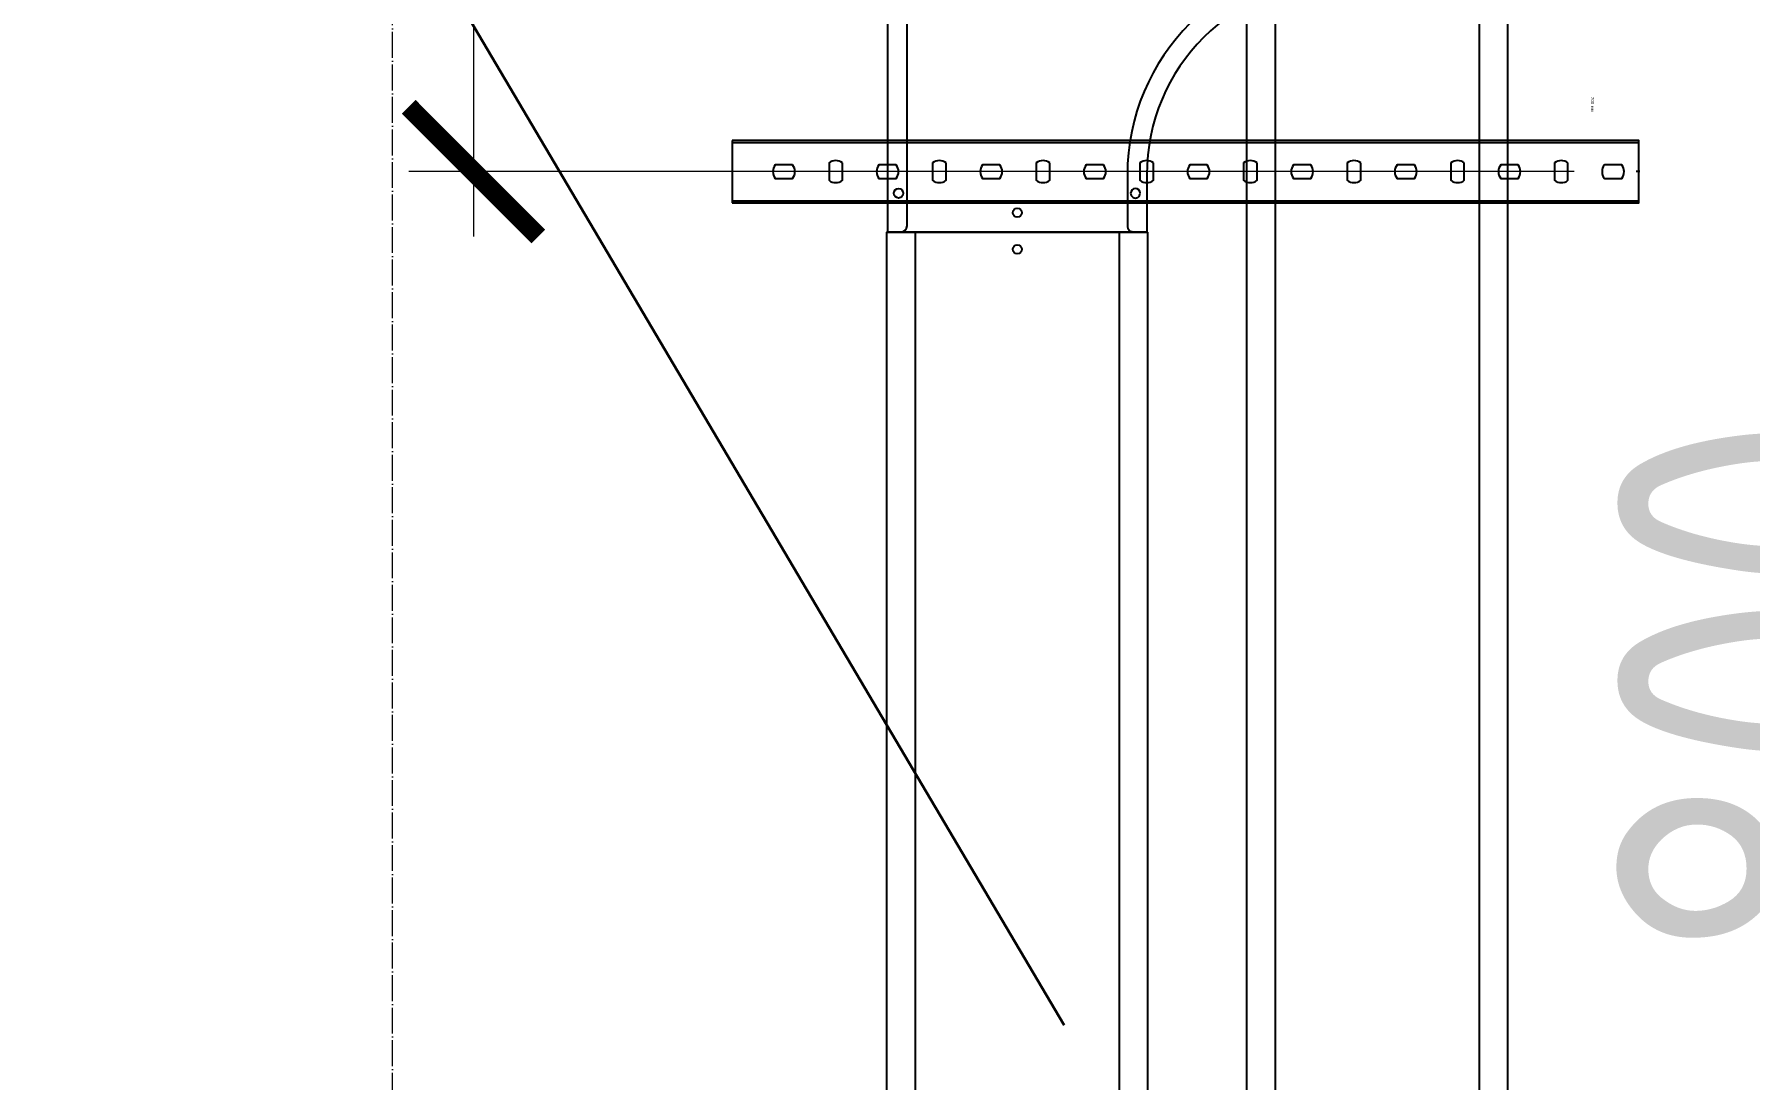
# Model space of a CAD drawing. Header units: millimetres. Extents: x -42533 to 645315, y 3457 to 82611.
# Drawn here: x 150063 to 151387, y 49723 to 50530 of the extents above; entities that cross this region are included whole.
import ezdxf
from ezdxf.enums import TextEntityAlignment as Align

# ---------------------------------------------------------------- set-up
doc = ezdxf.new("R2018")
doc.units = ezdxf.units.MM
doc.linetypes.add('ADSK_Линия сетки', pattern=[25, 20, -2.5, 0, -2.5])
for name, color, linetype in [('00_00_потолок_Панели из стали', 7, 'Continuous'), ('ЭОМ_Лотки авар.', 1, 'Continuous'), ('ЭОМ_Лотки рабочие', 5, 'Continuous')]:
    doc.layers.add(name, color=color, linetype=linetype)
for name, color, linetype, lineweight in [('Двери', 7, 'Continuous', 9), ('Оси', 253, 'Continuous', 9), ('ШТРИХОВКА', 252, 'Continuous', 15)]:
    doc.layers.add(name, color=color, linetype=linetype, lineweight=lineweight)
doc.styles.get("Standard").update_dxf_attribs({"font": 'arial.ttf'})
doc.styles.add('М2', font='isocpeur.ttf', dxfattribs={"width": 0.8})
doc.dimstyles.new('М2-100', dxfattribs={"dimtxt": 250, "dimasz": 100, "dimexe": 50, "dimexo": 50, "dimgap": 50, "dimtad": 1, "dimdec": 0, "dimzin": 1, "dimtxsty": 'М2', "dimblk": 'ARCHTICK', "dimcen": 2.5, "dimdle": 50, "dimclre": 256, "dimclrt": 256, "dimadec": 0, "dimazin": 0, "dimtfac": 1, "dimtdec": 0, "dimtix": 1, "dimtmove": 1, "dimatfit": 3, "dimldrblk": 'NONE', "dimfxl": 1, "dimtolj": 1, "dimlwd": 9, "dimlwe": 9, "dimarcsym": 1})

# ---------------------------------------------------------------- blocks, each defined once
blk = doc.blocks.new('План 2 этажа')
at = {"layer": 'Двери', "color": 8, "lineweight": 30}
blk.add_line((738.827, 19396.187), (1204.541, 18608.573), dxfattribs=at)
at = {"layer": 'Оси', "color": 8, "linetype": 'ADSK_Линия сетки'}
blk.add_line((685.923, -4690.674), (685.923, 44561.698), dxfattribs=at)
blk = doc.blocks.new('*U45')
at = {"color": 0, "linetype": 'ByBlock', "lineweight": -2}
for points in [[(24, -700), (24, 0), (-24, 0), (-24, -700)], [(-22.5, -700), (-22.5, 0)], [(22.5, -700), (22.5, 0)], [(-24, -700), (24, -700)]]:
    blk.add_lwpolyline(points, dxfattribs=at)
at = {"color": 254, "transparency": 33554483}
blk.add_lwpolyline([(0, 0.7), (0, -2.2)], dxfattribs=at)
at = {"color": 0, "linetype": 'ByBlock', "lineweight": -2}
for points in [[(-5.2, -13.3), (-5.2, -26.7, 0.345739), (5.2, -26.7), (5.2, -13.3, 0.345739)], [(-6.7, -54.8, 0.345739), (-6.7, -65.2), (6.7, -65.2, 0.345739), (6.7, -54.8)], [(-5.2, -93.3), (-5.2, -106.7, 0.345739), (5.2, -106.7), (5.2, -93.3, 0.345739)], [(-6.7, -134.8, 0.345739), (-6.7, -145.2), (6.7, -145.2, 0.345739), (6.7, -134.8)], [(-5.2, -173.3), (-5.2, -186.7, 0.345739), (5.2, -186.7), (5.2, -173.3, 0.345739)], [(-6.7, -214.8, 0.345739), (-6.7, -225.2), (6.7, -225.2, 0.345739), (6.7, -214.8)], [(-5.2, -253.3), (-5.2, -266.7, 0.345739), (5.2, -266.7), (5.2, -253.3, 0.345739)], [(-6.7, -294.8, 0.345739), (-6.7, -305.2), (6.7, -305.2, 0.345739), (6.7, -294.8)], [(-5.2, -333.3), (-5.2, -346.7, 0.345739), (5.2, -346.7), (5.2, -333.3, 0.345739)], [(-6.7, -374.8, 0.345739), (-6.7, -385.2), (6.7, -385.2, 0.345739), (6.7, -374.8)], [(-5.2, -413.3), (-5.2, -426.7, 0.345739), (5.2, -426.7), (5.2, -413.3, 0.345739)], [(-6.7, -454.8, 0.345739), (-6.7, -465.2), (6.7, -465.2, 0.345739), (6.7, -454.8)], [(-5.2, -493.3), (-5.2, -506.7, 0.345739), (5.2, -506.7), (5.2, -493.3, 0.345739)], [(-6.7, -534.8, 0.345739), (-6.7, -545.2), (6.7, -545.2, 0.345739), (6.7, -534.8)], [(-5.2, -573.3), (-5.2, -586.7, 0.345739), (5.2, -586.7), (5.2, -573.3, 0.345739)], [(-6.7, -614.8, 0.345739), (-6.7, -625.2), (6.7, -625.2, 0.345739), (6.7, -614.8)], [(-5.2, -653.3), (-5.2, -666.7, 0.345739), (5.2, -666.7), (5.2, -653.3, 0.345739)]]:
    blk.add_lwpolyline(points, format="xyb", close=True, dxfattribs=at)
at = {"flags": 9}
for tag, p in [('АРТИКУЛ', (-58.9, -24.5)), ('НАИМЕНОВАНИЕ', (-58.2, -19.4)), ('ПРИМЕЧАНИЕ', (-58.3, -30.8))]:
    blk.add_attdef(tag, p, '', height=2.5, dxfattribs=at)
at = {"lineweight": 30, "flags": 104}
blk.add_attdef('ДЛИНА', text='', height=2.5, dxfattribs=at).set_placement((-57.7, -34.6), align=Align.TOP_LEFT)
blk = doc.blocks.new('_ArchTick')
at = {"color": 0, "linetype": 'ByBlock', "lineweight": 70, "const_width": 0.15}
blk.add_lwpolyline([(-0.5, -0.5), (0.5, 0.5)], dxfattribs=at)
blk = doc.blocks.new('*D502')
at = {"layer": '00_00_потолок_Панели из стали', "color": 0, "lineweight": 9, "transparency": 16777216}
blk.add_line((150402, 51274.3), (150402, 50374.1), dxfattribs=at)
at = {"layer": '00_00_потолок_Панели из стали', "lineweight": 9, "transparency": 16777216}
for p, q in [((151329.3, 51224.3), (150352, 51224.3)), ((151251.6, 50424.1), (150352, 50424.1))]:
    blk.add_line(p, q, dxfattribs=at)
at = {"layer": 'Defpoints', "color": 0, "transparency": 16777216}
for p in [(151379.3, 51224.3), (150402, 50424.1), (151301.6, 50424.1)]:
    blk.add_point(p, dxfattribs=at)
at = {"layer": '00_00_потолок_Панели из стали', "color": 0, "lineweight": 9, "transparency": 16777216, "xscale": 100, "yscale": 100, "zscale": 100}
for p, rotation in [((150402, 51224.3), 90), ((150402, 50424.1), 270)]:
    blk.add_blockref('_ArchTick', p, dxfattribs=dict(at, rotation=rotation))
at = {"layer": '00_00_потолок_Панели из стали', "transparency": 16777216, "insert": (150227, 50824.2), "char_height": 250, "attachment_point": 5, "rotation": 90, "style": 'М2'}
blk.add_mtext('\\A1;800', dxfattribs=at)
blk = doc.blocks.new('_None')
blk = doc.blocks.new('*D503')
at = {"layer": '00_00_потолок_Панели из стали', "color": 0, "lineweight": 9, "transparency": 16777216}
blk.add_line((151585, 50474.1), (151585, 49573.9), dxfattribs=at)
at = {"layer": '00_00_потолок_Панели из стали', "lineweight": 9, "transparency": 16777216}
for p, q in [((151429.3, 50424.1), (151635, 50424.1)), ((151351.6, 49623.9), (151635, 49623.9))]:
    blk.add_line(p, q, dxfattribs=at)
at = {"layer": 'Defpoints', "color": 0, "transparency": 16777216}
for p in [(151379.3, 50424.1), (151301.6, 49623.9), (151585, 49623.9)]:
    blk.add_point(p, dxfattribs=at)
at = {"layer": '00_00_потолок_Панели из стали', "color": 0, "lineweight": 9, "transparency": 16777216, "xscale": 100, "yscale": 100, "zscale": 100}
for p, rotation in [((151585, 50424.1), 90), ((151585, 49623.9), 270)]:
    blk.add_blockref('_ArchTick', p, dxfattribs=dict(at, rotation=rotation))
at = {"layer": '00_00_потолок_Панели из стали', "transparency": 16777216, "insert": (151410, 50024), "char_height": 250, "attachment_point": 5, "rotation": 90, "style": 'М2'}
blk.add_mtext('\\A1;800', dxfattribs=at)
blk = doc.blocks.new('*U380')
at = {"color": 0, "linetype": 'ByBlock', "lineweight": -2}
for p, q in [((-100, 250), (-100, 294.3)), ((100, 294.3), (-100, 294.3)), ((100, 294.3), (100, 250)), ((-85, 250), (-85, 289.3)), ((85, 289.3), (85, 250)), ((-294.3, 100), (-250, 100)), ((-294.3, 100), (-294.3, -100)), ((250, 100), (294.3, 100)), ((294.3, -100), (294.3, 100)), ((-289.3, 85), (-250, 85)), ((250, 85), (289.3, 85)), ((289.3, -85), (-289.3, -85)), ((294.3, -100), (-294.3, -100))]:
    blk.add_line(p, q, dxfattribs=at)
for centre, radius in [((0, 279.3), 3.5), ((-279.3, 0), 3.5), ((279.3, 0), 3.5), ((-264.3, -91.6), 3.65), ((264.3, -91.6), 3.65)]:
    blk.add_circle(centre, radius, dxfattribs=at)
for centre, radius, start, end in [((-90, 289.3), 5, 0, 90), ((90, 289.3), 5, 90, 180), ((-91.2, 264.3), 3.65, 0, 180), ((91.2, 264.3), 3.65, 90, 180), ((91.2, 264.3), 3.65, 180, 90), ((-91.2, 264.3), 3.65, 180, 0), ((-250, 250), 150, 270, 0), ((-250, 250), 165, 270, 0), ((250, 250), 165, 180, 270), ((250, 250), 150, 180, 270), ((-264.3, 91.2), 3.65, 270, 180), ((264.3, 91.2), 3.65, 90, 270), ((264.3, 91.2), 3.65, 270, 90), ((-289.3, 90), 5, 180, 270), ((-264.3, 91.2), 3.65, 180, 270), ((289.3, 90), 5, 270, 0), ((-289.3, -90), 5, 90, 180), ((289.3, -90), 5, 0, 90)]:
    blk.add_arc(centre, radius, start, end, dxfattribs=at)
at = {"color": 0, "linetype": 'ByBlock', "lineweight": -2, "flags": 9}
for tag, p in [('НАИМЕНОВАНИЕ', (-28.1, -14.7)), ('АРТИКУЛ', (-27.9, -18.7)), ('ПРИМЕЧАНИЕ', (-27.4, -22.9))]:
    blk.add_attdef(tag, p, '', height=2.5, dxfattribs=at)
at = {"color": 0, "linetype": 'ByBlock', "lineweight": -2, "flags": 104}
for tag, p in [('ВЫСОТА', (-27.4, -28.8)), ('ШИРИНА', (-27.4, -37.5)), ('ТОЛЩИНА', (-27.7, -46.8))]:
    blk.add_attdef(tag, text='', height=2.5, dxfattribs=at).set_placement(p, align=Align.TOP_LEFT)
blk = doc.blocks.new('*U377')
at = {"color": 0, "linetype": 'Continuous', "lineweight": 25}
for p, q in [((-78.8, -8810.2), (-78.8, 0)), ((78.8, -8810.2), (78.8, 0))]:
    blk.add_line(p, q, dxfattribs=at)
blk.add_lwpolyline([(100.8, -8810.2), (100.8, 0), (-100.8, 0), (-100.8, -8810.2)], close=True, dxfattribs=at)
at = {"color": 0, "flags": 9}
for tag, p in [('АРТИКУЛ', (-59.7, -11.8)), ('НАИМЕНОВАНИЕ', (-59.1, -7)), ('ПРИМЕЧАНИЕ', (-58.8, -17.3))]:
    blk.add_attdef(tag, text='', height=2.5, dxfattribs=at).set_placement(p, align=Align.TOP_LEFT)
at = {"color": 0, "lineweight": 30, "flags": 104}
for tag, p in [('ВЫСОТА', (-59.6, -20.9)), ('ШИРИНА', (-58.9, -25.1)), ('ДЛИНА', (-59.5, -36.1)), ('ТОЛЩИНА', (-59, -31))]:
    blk.add_attdef(tag, text='', height=2.5, dxfattribs=at).set_placement(p, align=Align.TOP_LEFT)
blk = doc.blocks.new('*U379')
at = {"color": 0, "linetype": 'Continuous', "lineweight": 25}
for p, q in [((-78.8, -8618.8), (-78.8, 0)), ((78.8, -8618.8), (78.8, 0))]:
    blk.add_line(p, q, dxfattribs=at)
blk.add_lwpolyline([(100.8, -8618.8), (100.8, 0), (-100.8, 0), (-100.8, -8618.8)], close=True, dxfattribs=at)
at = {"color": 0, "linetype": 'ByBlock', "lineweight": -2}
blk.add_circle((0, -8605.5), 3.5, dxfattribs=at)
at = {"color": 0, "flags": 9}
for tag, p in [('АРТИКУЛ', (-59.7, -11.8)), ('НАИМЕНОВАНИЕ', (-59.1, -7)), ('ПРИМЕЧАНИЕ', (-58.8, -17.3))]:
    blk.add_attdef(tag, text='', height=2.5, dxfattribs=at).set_placement(p, align=Align.TOP_LEFT)
at = {"color": 0, "lineweight": 30, "flags": 104}
for tag, p in [('ВЫСОТА', (-59.6, -20.9)), ('ШИРИНА', (-58.9, -25.1)), ('ДЛИНА', (-59.5, -36.1)), ('ТОЛЩИНА', (-59, -31))]:
    blk.add_attdef(tag, text='', height=2.5, dxfattribs=at).set_placement(p, align=Align.TOP_LEFT)

msp = doc.modelspace()

# ---------------------------------------------------------------- block references
at = {"layer": 'ШТРИХОВКА'}
msp.add_blockref('План 2 этажа', (149653.4, 31156.8), dxfattribs=at)

# ---------------------------------------------------------------- next in the draw order: block references
at = {"layer": 'ЭОМ_Лотки авар.', "color": 1, "rotation": 180}
msp.add_blockref('*U377', (151099.5, 42053.3), dxfattribs=at)
at = {"layer": 'ЭОМ_Лотки рабочие'}
for name, p, rotation in [('*U380', (150821.7, 50671.7), 270), ('*U379', (150821.7, 41758.7), 180)]:
    msp.add_blockref(name, p, dxfattribs=dict(at, rotation=rotation))
ref = msp.add_blockref('*U45', (151301.6, 50424.1), dxfattribs=dict(at, rotation=270))
lines = msp.add_mtext('700 мм', dxfattribs={"layer": '0', "insert": (151267, 50481.8), "char_height": 2.5, "attachment_point": 1, "rotation": 270})
ref.add_attrib('ДЛИНА', '', (151267, 50481.8), dxfattribs={"flags": 2}).embed_mtext(lines)

# ---------------------------------------------------------------- next in the draw order: dimensions: what is measured, and where the dimension line sits
at = {"layer": '00_00_потолок_Панели из стали'}
for base, p1, p2, picture, middle in [((150402, 50424.1), (151379.3, 51224.3), (151301.6, 50424.1), '*D502', (150227, 50824.2)), ((151585, 49623.9), (151379.3, 50424.1), (151301.6, 49623.9), '*D503', (151410, 50024))]:
    dim = msp.add_linear_dim(base=base, p1=p1, p2=p2, angle=90, dimstyle='М2-100', dxfattribs=at)
    dim.commit()
    dim.dimension.update_dxf_attribs({"geometry": picture, "text_midpoint": middle})

doc.saveas('drawing.dxf')
